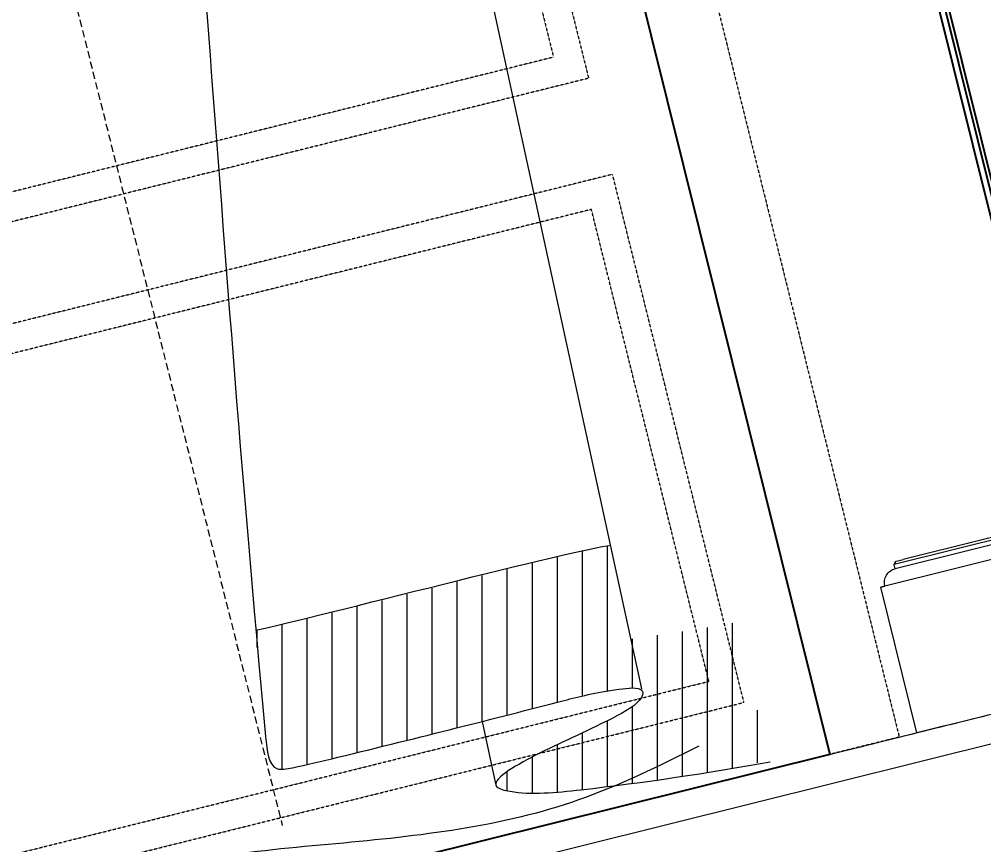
# Model space of a CAD drawing. Header units: inches. Extents: x 122939 to 389145, y 29603 to 529479.
# Drawn here: x 353749 to 354424, y 509291 to 509869 of the extents above; entities that cross this region are included whole.
import ezdxf

# ---------------------------------------------------------------- set-up
doc = ezdxf.new("R2010")
doc.units = ezdxf.units.IN
doc.header["$MEASUREMENT"] = 0
doc.linetypes.add('DASHED', pattern=[0.75, 0.5, -0.25])
doc.linetypes.add('HIDDEN', pattern=[0.375, 0.25, -0.125])
for name, color, linetype, lineweight in [('A-Dim-ID', 9, 'Continuous', 20), ('A-FLOR-TIL1', 6, 'Continuous', 18), ('Fabric', 253, 'Continuous', 0), ('GRC', 41, 'Continuous', 0), ('Marble', 6, 'Continuous', 0)]:
    doc.layers.add(name, color=color, linetype=linetype, lineweight=lineweight)
for name, color, linetype in [('A-Hidden', 8, 'HIDDEN'), ('A-WALL', 7, 'Continuous'), ('gypsum', 31, 'Continuous'), ('Layer7', 8, 'Continuous')]:
    doc.layers.add(name, color=color, linetype=linetype)
doc.styles.add('ST9', font='romans.shx', dxfattribs={"width": 0.8})
doc.dimstyles.new('DIM-20', dxfattribs={"dimscale": 1000, "dimtxt": 0.044, "dimasz": 0.035, "dimexe": 0.022, "dimexo": 0.022, "dimgap": 0.022, "dimtad": 1, "dimdec": 0, "dimzin": 0, "dimdsep": 46, "dimtxsty": 'ST9', "dimblk1": 'ARCHTICK', "dimblk2": 'ARCHTICK', "dimsah": 1, "dimcen": 0.088, "dimdle": 0.04, "dimclrd": 256, "dimclre": 256, "dimclrt": 3, "dimadec": 0, "dimazin": 0, "dimtfac": 1, "dimtdec": 0, "dimtix": 1, "dimtofl": 0, "dimtmove": 1, "dimatfit": 3, "dimldrblk": 'CLOSED', "dimfxl": 1, "dimtolj": 1, "dimtzin": 0, "dimarcsym": 0})

# ---------------------------------------------------------------- blocks, each defined once
blk = doc.blocks.new('win1')
at = {"color": 252, "linetype": 'HIDDEN', "ltscale": 0.5, "elevation": 0}
for points in [[(0, 2848.83), (1150, 2848.83), (1150, -101.17), (0, -101.17)], [(99.59, 2298.59), (1050.41, 2298.59), (1050.41, 398.59), (99.59, 398.59)], [(119.84, 2278.34), (1030.16, 2278.34), (1030.16, 418.83), (119.84, 418.83)], [(99.59, -51.4), (1050.41, -51.4), (1050.41, 329.32), (99.59, 329.32)], [(119.84, -31.15), (1030.16, -31.15), (1030.16, 309.07), (119.84, 309.07)]]:
    blk.add_lwpolyline(points, close=True, dxfattribs=at)
blk.add_lwpolyline([(50, 2798.83), (1100, 2798.83), (1100, -101.17), (50, -101.17), (50, 2798.83), (1100, 2798.83), (1100, -101.17)], dxfattribs=at)
blk = doc.blocks.new('drape wall')
at = {"layer": 'Layer7', "linetype": 'HIDDEN', "lineweight": 0, "ltscale": 20}
blk.add_line((10084.61, -20785.66, 0), (10078.2, -23549.19, 0), dxfattribs=at)
at = {"layer": 'Layer7', "lineweight": 0, "ltscale": 20}
blk.add_spline([(9782.06, -23565.78, 0), (9872.72, -23581.9), (10044.88, -23570.66, 0), (10218.88, -23564.99), (10309.21, -23583.99), (10413.9, -23563.8, 0), (10499.05, -23588.3, 0), (10583.36, -23560.75), (10652.31, -23565.78, 0)], degree=3, dxfattribs=at)
blk = doc.blocks.new('curtain')
at = {"layer": 'Fabric', "lineweight": 0}
h = blk.add_hatch(dxfattribs=at)
h.set_pattern_fill('ANSI31', color=256, scale=140, angle=31.02858)
h.set_pattern_definition([(76.0285767, (-598911.285, -564404.219), (-16.98228466, 4.22516365), [])])
edge = h.paths.add_edge_path()
edge.add_line((1285.36, 176.73), (1283.69, 109.96))
edge.add_spline(control_points=[(1283.69, 109.96), (1326.02, 105.4), (1368.73, 102.23), (1357.77, 103.77)], knot_values=[1456.070777, 1456.070777, 1456.070777, 1456.070777, 1546.846982, 1546.846982, 1546.846982, 1546.846982], degree=3, periodic=0)
edge.add_line((1357.77, 103.77), (1357.77, 9.79))
edge.add_spline(control_points=[(1357.77, 9.79), (1357.77, 3.09), (1343.54, 4.09), (1329.22, 5.17)], knot_values=[1500.032306, 1500.032306, 1500.032306, 1500.032306, 1558.4068, 1558.4068, 1558.4068, 1558.4068], degree=3, periodic=0)
edge.add_spline(control_points=[(1329.22, 5.17), (1294.17, 7.92), (1257.42, 11.62), (1221.15, 16.48), (1219.49, 16.71)], knot_values=[1421.573256, 1421.573256, 1421.573256, 1421.573256, 1496.428438, 1500.032306, 1500.032306, 1500.032306, 1500.032306], degree=3, periodic=0)
edge.add_spline(control_points=[(1219.49, 16.71), (1214.38, 17.42), (1209.31, 18.17), (1204.37, 19.06)], knot_values=[1410.490819, 1410.490819, 1410.490819, 1410.490819, 1421.573256, 1421.573256, 1421.573256, 1421.573256], degree=3, periodic=0)
edge.add_spline(control_points=[(1204.37, 19.06), (1201.51, 19.57), (1198.7, 20.12), (1195.94, 20.74)], knot_values=[1404.092066, 1404.092066, 1404.092066, 1404.092066, 1410.490819, 1410.490819, 1410.490819, 1410.490819], degree=3, periodic=0)
edge.add_spline(control_points=[(1195.94, 20.74), (1193.39, 21.31), (1190.89, 21.93), (1188.46, 22.61)], knot_values=[1398.163563, 1398.163563, 1398.163563, 1398.163563, 1404.092066, 1404.092066, 1404.092066, 1404.092066], degree=3, periodic=0)
edge.add_spline(control_points=[(1188.46, 22.61), (1186.72, 23.1), (1185.03, 23.62), (1183.36, 24.18)], knot_values=[1393.947071, 1393.947071, 1393.947071, 1393.947071, 1398.163563, 1398.163563, 1398.163563, 1398.163563], degree=3, periodic=0)
edge.add_spline(control_points=[(1183.36, 24.18), (1181.56, 24.78), (1179.79, 25.43), (1178.08, 26.13)], knot_values=[1389.362404, 1389.362404, 1389.362404, 1389.362404, 1393.947071, 1393.947071, 1393.947071, 1393.947071], degree=3, periodic=0)
edge.add_spline(control_points=[(1178.08, 26.13), (1177.41, 26.4), (1176.26, 26.89), (1175.14, 27.4), (1174.67, 27.61)], knot_values=[1386.253425, 1386.253425, 1386.253425, 1386.253425, 1388.044529, 1389.362404, 1389.362404, 1389.362404, 1389.362404], degree=3, periodic=0)
edge.add_spline(control_points=[(1174.67, 27.61), (1173.78, 28.03), (1172.92, 28.47), (1172.13, 28.91)], knot_values=[1383.738873, 1383.738873, 1383.738873, 1383.738873, 1386.253425, 1386.253425, 1386.253425, 1386.253425], degree=3, periodic=0)
edge.add_spline(control_points=[(1172.13, 28.91), (1171.71, 29.14), (1171.3, 29.38), (1170.92, 29.62)], knot_values=[1382.400996, 1382.400996, 1382.400996, 1382.400996, 1383.738873, 1383.738873, 1383.738873, 1383.738873], degree=3, periodic=0)
edge.add_spline(control_points=[(1170.92, 29.62), (1170.62, 29.81), (1170.32, 30.01), (1170.05, 30.2)], knot_values=[1381.317227, 1381.317227, 1381.317227, 1381.317227, 1382.400996, 1382.400996, 1382.400996, 1382.400996], degree=3, periodic=0)
edge.add_spline(control_points=[(1170.05, 30.2), (1169.77, 30.4), (1169.5, 30.61), (1169.26, 30.81)], knot_values=[1380.205093, 1380.205093, 1380.205093, 1380.205093, 1381.317227, 1381.317227, 1381.317227, 1381.317227], degree=3, periodic=0)
edge.add_spline(control_points=[(1169.26, 30.81), (1169.09, 30.96), (1168.92, 31.1), (1168.77, 31.25)], knot_values=[1379.403364, 1379.403364, 1379.403364, 1379.403364, 1380.205093, 1380.205093, 1380.205093, 1380.205093], degree=3, periodic=0)
edge.add_spline(control_points=[(1168.77, 31.25), (1168.67, 31.35), (1168.57, 31.45), (1168.48, 31.55)], knot_values=[1378.844571, 1378.844571, 1378.844571, 1378.844571, 1379.403364, 1379.403364, 1379.403364, 1379.403364], degree=3, periodic=0)
edge.add_spline(control_points=[(1168.48, 31.55), (1168.4, 31.64), (1168.32, 31.73), (1168.25, 31.82)], knot_values=[1378.366934, 1378.366934, 1378.366934, 1378.366934, 1378.844571, 1378.844571, 1378.844571, 1378.844571], degree=3, periodic=0)
edge.add_spline(control_points=[(1168.25, 31.82), (1168.19, 31.89), (1168.13, 31.97), (1168.07, 32.05)], knot_values=[1377.93561, 1377.93561, 1377.93561, 1377.93561, 1378.366934, 1378.366934, 1378.366934, 1378.366934], degree=3, periodic=0)
edge.add_spline(control_points=[(1168.07, 32.05), (1168.03, 32.12), (1167.98, 32.19), (1167.94, 32.26)], knot_values=[1377.557999, 1377.557999, 1377.557999, 1377.557999, 1377.93561, 1377.93561, 1377.93561, 1377.93561], degree=3, periodic=0)
edge.add_spline(control_points=[(1167.94, 32.26), (1167.94, 32.26), (1167.89, 32.34), (1167.85, 32.41), (1167.82, 32.48)], knot_values=[1377.159721, 1377.159721, 1377.159721, 1377.159721, 1377.183616, 1377.557999, 1377.557999, 1377.557999, 1377.557999], degree=3, periodic=0)
edge.add_spline(control_points=[(1167.82, 32.48), (1167.79, 32.54), (1167.76, 32.6), (1167.73, 32.66)], knot_values=[1376.816061, 1376.816061, 1376.816061, 1376.816061, 1377.159721, 1377.159721, 1377.159721, 1377.159721], degree=3, periodic=0)
edge.add_spline(control_points=[(1167.73, 32.66), (1167.71, 32.72), (1167.69, 32.77), (1167.67, 32.83)], knot_values=[1376.516722, 1376.516722, 1376.516722, 1376.516722, 1376.816061, 1376.816061, 1376.816061, 1376.816061], degree=3, periodic=0)
edge.add_spline(control_points=[(1167.67, 32.83), (1167.65, 32.88), (1167.63, 32.92), (1167.62, 32.97)], knot_values=[1376.251142, 1376.251142, 1376.251142, 1376.251142, 1376.516722, 1376.516722, 1376.516722, 1376.516722], degree=3, periodic=0)
edge.add_spline(control_points=[(1167.62, 32.97), (1167.6, 33.04), (1167.58, 33.11), (1167.57, 33.18)], knot_values=[1375.874075, 1375.874075, 1375.874075, 1375.874075, 1376.251142, 1376.251142, 1376.251142, 1376.251142], degree=3, periodic=0)
edge.add_spline(control_points=[(1167.57, 33.18), (1167.56, 33.23), (1167.55, 33.27), (1167.55, 33.32)], knot_values=[1375.607746, 1375.607746, 1375.607746, 1375.607746, 1375.874075, 1375.874075, 1375.874075, 1375.874075], degree=3, periodic=0)
edge.add_spline(control_points=[(1167.55, 33.32), (1167.54, 33.39), (1167.53, 33.46), (1167.53, 33.53)], knot_values=[1375.231716, 1375.231716, 1375.231716, 1375.231716, 1375.607746, 1375.607746, 1375.607746, 1375.607746], degree=3, periodic=0)
edge.add_spline(control_points=[(1167.53, 33.53), (1167.53, 33.58), (1167.52, 33.62), (1167.52, 33.67)], knot_values=[1374.964713, 1374.964713, 1374.964713, 1374.964713, 1375.231716, 1375.231716, 1375.231716, 1375.231716], degree=3, periodic=0)
edge.add_spline(control_points=[(1167.52, 33.67), (1167.53, 33.72), (1167.53, 33.77), (1167.53, 33.82)], knot_values=[1374.685963, 1374.685963, 1374.685963, 1374.685963, 1374.964713, 1374.964713, 1374.964713, 1374.964713], degree=3, periodic=0)
edge.add_spline(control_points=[(1167.53, 33.82), (1167.54, 33.89), (1167.55, 33.95), (1167.56, 34.02)], knot_values=[1374.321852, 1374.321852, 1374.321852, 1374.321852, 1374.685963, 1374.685963, 1374.685963, 1374.685963], degree=3, periodic=0)
edge.add_spline(control_points=[(1167.56, 34.02), (1167.56, 34.07), (1167.57, 34.12), (1167.58, 34.16)], knot_values=[1374.055832, 1374.055832, 1374.055832, 1374.055832, 1374.321852, 1374.321852, 1374.321852, 1374.321852], degree=3, periodic=0)
edge.add_spline(control_points=[(1167.58, 34.16), (1167.6, 34.23), (1167.62, 34.3), (1167.64, 34.37)], knot_values=[1373.67938, 1373.67938, 1373.67938, 1373.67938, 1374.055832, 1374.055832, 1374.055832, 1374.055832], degree=3, periodic=0)
edge.add_spline(control_points=[(1167.64, 34.37), (1167.64, 34.38), (1167.64, 34.39), (1167.65, 34.4)], knot_values=[1373.614685, 1373.614685, 1373.614685, 1373.614685, 1373.67938, 1373.67938, 1373.67938, 1373.67938], degree=3, periodic=0)
edge.add_spline(control_points=[(1167.65, 34.4), (1167.66, 34.44), (1167.67, 34.47), (1167.69, 34.51)], knot_values=[1373.412593, 1373.412593, 1373.412593, 1373.412593, 1373.614685, 1373.614685, 1373.614685, 1373.614685], degree=3, periodic=0)
edge.add_spline(control_points=[(1167.69, 34.51), (1167.74, 34.65), (1167.8, 34.79), (1167.87, 34.93)], knot_values=[1372.636593, 1372.636593, 1372.636593, 1372.636593, 1373.412593, 1373.412593, 1373.412593, 1373.412593], degree=3, periodic=0)
edge.add_spline(control_points=[(1167.87, 34.93), (1167.91, 34.99), (1167.95, 35.06), (1167.99, 35.13)], knot_values=[1372.261034, 1372.261034, 1372.261034, 1372.261034, 1372.636593, 1372.636593, 1372.636593, 1372.636593], degree=3, periodic=0)
edge.add_spline(control_points=[(1167.99, 35.13), (1168.05, 35.22), (1168.11, 35.32), (1168.18, 35.41)], knot_values=[1371.728093, 1371.728093, 1371.728093, 1371.728093, 1372.261034, 1372.261034, 1372.261034, 1372.261034], degree=3, periodic=0)
edge.add_spline(control_points=[(1168.18, 35.41), (1168.25, 35.51), (1168.33, 35.61), (1168.42, 35.71)], knot_values=[1371.163843, 1371.163843, 1371.163843, 1371.163843, 1371.728093, 1371.728093, 1371.728093, 1371.728093], degree=3, periodic=0)
edge.add_spline(control_points=[(1168.42, 35.71), (1168.5, 35.81), (1168.58, 35.9), (1168.67, 36)], knot_values=[1370.630411, 1370.630411, 1370.630411, 1370.630411, 1371.163843, 1371.163843, 1371.163843, 1371.163843], degree=3, periodic=0)
edge.add_spline(control_points=[(1168.67, 36), (1168.79, 36.13), (1168.93, 36.26), (1169.07, 36.39)], knot_values=[1369.893254, 1369.893254, 1369.893254, 1369.893254, 1370.630411, 1370.630411, 1370.630411, 1370.630411], degree=3, periodic=0)
edge.add_spline(control_points=[(1169.07, 36.39), (1169.18, 36.48), (1169.29, 36.58), (1169.41, 36.68)], knot_values=[1369.343004, 1369.343004, 1369.343004, 1369.343004, 1369.893254, 1369.893254, 1369.893254, 1369.893254], degree=3, periodic=0)
edge.add_spline(control_points=[(1169.41, 36.68), (1169.81, 37.01), (1170.28, 37.35), (1170.81, 37.68)], knot_values=[1367.417099, 1367.417099, 1367.417099, 1367.417099, 1369.343004, 1369.343004, 1369.343004, 1369.343004], degree=3, periodic=0)
edge.add_spline(control_points=[(1170.81, 37.68), (1171.24, 37.95), (1171.7, 38.22), (1172.2, 38.49)], knot_values=[1365.842607, 1365.842607, 1365.842607, 1365.842607, 1367.417099, 1367.417099, 1367.417099, 1367.417099], degree=3, periodic=0)
edge.add_spline(control_points=[(1172.2, 38.49), (1172.92, 38.88), (1173.71, 39.26), (1174.56, 39.64)], knot_values=[1363.57521, 1363.57521, 1363.57521, 1363.57521, 1365.842607, 1365.842607, 1365.842607, 1365.842607], degree=3, periodic=0)
edge.add_spline(control_points=[(1174.56, 39.64), (1175.73, 40.16), (1177.01, 40.67), (1178.39, 41.17)], knot_values=[1360.453751, 1360.453751, 1360.453751, 1360.453751, 1363.57521, 1363.57521, 1363.57521, 1363.57521], degree=3, periodic=0)
edge.add_spline(control_points=[(1178.39, 41.17), (1179.75, 41.67), (1181.2, 42.16), (1182.71, 42.63)], knot_values=[1357.364097, 1357.364097, 1357.364097, 1357.364097, 1360.453751, 1360.453751, 1360.453751, 1360.453751], degree=3, periodic=0)
edge.add_spline(control_points=[(1182.71, 42.63), (1187.88, 44.26), (1195.98, 46.32), (1203.78, 48.06), (1205.86, 48.51)], knot_values=[1342.987846, 1342.987846, 1342.987846, 1342.987846, 1353.513799, 1357.364097, 1357.364097, 1357.364097, 1357.364097], degree=3, periodic=0)
edge.add_spline(control_points=[(1205.86, 48.51), (1210.2, 49.45), (1214.49, 50.32), (1218.8, 51.18)], knot_values=[1334.92961, 1334.92961, 1334.92961, 1334.92961, 1342.987846, 1342.987846, 1342.987846, 1342.987846], degree=3, periodic=0)
edge.add_spline(control_points=[(1218.8, 51.18), (1226.87, 52.77), (1235.02, 54.31), (1243.76, 56.15)], knot_values=[1319.83597, 1319.83597, 1319.83597, 1319.83597, 1334.92961, 1334.92961, 1334.92961, 1334.92961], degree=3, periodic=0)
edge.add_spline(control_points=[(1243.76, 56.15), (1247.56, 56.95), (1251.48, 57.81), (1255.55, 58.75)], knot_values=[1313.27092, 1313.27092, 1313.27092, 1313.27092, 1319.83597, 1319.83597, 1319.83597, 1319.83597], degree=3, periodic=0)
edge.add_spline(control_points=[(1255.55, 58.75), (1256.26, 58.92), (1258.22, 59.38), (1260.22, 59.86), (1261.49, 60.17)], knot_values=[1310.126297, 1310.126297, 1310.126297, 1310.126297, 1311.281245, 1313.27092, 1313.27092, 1313.27092, 1313.27092], degree=3, periodic=0)
edge.add_spline(control_points=[(1261.49, 60.17), (1263.44, 60.66), (1265.38, 61.17), (1267.26, 61.73)], knot_values=[1307.055391, 1307.055391, 1307.055391, 1307.055391, 1310.126297, 1310.126297, 1310.126297, 1310.126297], degree=3, periodic=0)
edge.add_spline(control_points=[(1267.26, 61.73), (1268.92, 62.22), (1270.53, 62.74), (1272.04, 63.29)], knot_values=[1304.344717, 1304.344717, 1304.344717, 1304.344717, 1307.055391, 1307.055391, 1307.055391, 1307.055391], degree=3, periodic=0)
edge.add_spline(control_points=[(1272.04, 63.29), (1272.95, 63.63), (1273.82, 63.97), (1274.65, 64.34)], knot_values=[1302.723586, 1302.723586, 1302.723586, 1302.723586, 1304.344717, 1304.344717, 1304.344717, 1304.344717], degree=3, periodic=0)
edge.add_spline(control_points=[(1274.65, 64.34), (1275.21, 64.58), (1275.75, 64.83), (1276.26, 65.09)], knot_values=[1301.629677, 1301.629677, 1301.629677, 1301.629677, 1302.723586, 1302.723586, 1302.723586, 1302.723586], degree=3, periodic=0)
edge.add_spline(control_points=[(1276.26, 65.09), (1276.67, 65.29), (1277.06, 65.5), (1277.43, 65.71)], knot_values=[1300.776529, 1300.776529, 1300.776529, 1300.776529, 1301.629677, 1301.629677, 1301.629677, 1301.629677], degree=3, periodic=0)
edge.add_spline(control_points=[(1277.43, 65.71), (1277.86, 65.95), (1278.26, 66.2), (1278.65, 66.45)], knot_values=[1299.810409, 1299.810409, 1299.810409, 1299.810409, 1300.776529, 1300.776529, 1300.776529, 1300.776529], degree=3, periodic=0)
edge.add_spline(control_points=[(1278.65, 66.45), (1278.95, 66.65), (1279.24, 66.85), (1279.52, 67.06)], knot_values=[1299.050641, 1299.050641, 1299.050641, 1299.050641, 1299.810409, 1299.810409, 1299.810409, 1299.810409], degree=3, periodic=0)
edge.add_spline(control_points=[(1279.52, 67.06), (1279.81, 67.27), (1280.08, 67.49), (1280.34, 67.72)], knot_values=[1298.257898, 1298.257898, 1298.257898, 1298.257898, 1299.050641, 1299.050641, 1299.050641, 1299.050641], degree=3, periodic=0)
edge.add_spline(control_points=[(1280.86, 68.21), (1281.02, 68.36), (1281.17, 68.52), (1281.31, 68.68)], knot_values=[1297.160861, 1297.160861, 1297.160861, 1297.160861, 1297.692277, 1297.692277, 1297.692277, 1297.692277], degree=3, periodic=0)
edge.add_spline(control_points=[(1281.6, 69.02), (1281.73, 69.19), (1281.85, 69.35), (1281.96, 69.52)], knot_values=[1296.256701, 1296.256701, 1296.256701, 1296.256701, 1296.785199, 1296.785199, 1296.785199, 1296.785199], degree=3, periodic=0)
edge.add_spline(control_points=[(1282.19, 69.88), (1282.26, 70), (1282.32, 70.12), (1282.38, 70.24)], knot_values=[1295.496576, 1295.496576, 1295.496576, 1295.496576, 1295.876223, 1295.876223, 1295.876223, 1295.876223], degree=3, periodic=0)
edge.add_spline(control_points=[(1282.66, 70.9), (1282.7, 71.01), (1282.74, 71.12), (1282.76, 71.23)], knot_values=[1294.457047, 1294.457047, 1294.457047, 1294.457047, 1294.807337, 1294.807337, 1294.807337, 1294.807337], degree=3, periodic=0)
edge.add_spline(control_points=[(1282.88, 72.16), (1282.88, 72.3), (1282.87, 72.43), (1282.85, 72.57)], knot_values=[1292.999211, 1292.999211, 1292.999211, 1292.999211, 1293.453899, 1293.453899, 1293.453899, 1293.453899], degree=3, periodic=0)
edge.add_spline(control_points=[(1282.7, 73.11), (1282.66, 73.22), (1282.6, 73.34), (1282.53, 73.46), (1282.52, 73.48)], knot_values=[1291.901842, 1291.901842, 1291.901842, 1291.901842, 1292.278947, 1292.356295, 1292.356295, 1292.356295, 1292.356295], degree=3, periodic=0)
edge.add_spline(control_points=[(1281.97, 74.16), (1281.9, 74.22), (1281.82, 74.29), (1281.75, 74.35)], knot_values=[1290.710576, 1290.710576, 1290.710576, 1290.710576, 1290.993874, 1290.993874, 1290.993874, 1290.993874], degree=3, periodic=0)
edge.add_spline(control_points=[(1281.17, 74.77), (1281.04, 74.85), (1280.9, 74.93), (1280.76, 75.01)], knot_values=[1289.669335, 1289.669335, 1289.669335, 1289.669335, 1290.069134, 1290.069134, 1290.069134, 1290.069134], degree=3, periodic=0)
edge.add_spline(control_points=[(1280.33, 75.22), (1280.13, 75.32), (1279.91, 75.42), (1279.69, 75.51)], knot_values=[1288.764186, 1288.764186, 1288.764186, 1288.764186, 1289.292826, 1289.292826, 1289.292826, 1289.292826], degree=3, periodic=0)
edge.add_spline(control_points=[(1279.69, 75.51), (1279.45, 75.6), (1279.19, 75.7), (1278.93, 75.79)], knot_values=[1288.196208, 1288.196208, 1288.196208, 1288.196208, 1288.764186, 1288.764186, 1288.764186, 1288.764186], degree=3, periodic=0)
edge.add_spline(control_points=[(1278.93, 75.79), (1278.57, 75.91), (1278.19, 76.03), (1277.79, 76.14)], knot_values=[1287.413353, 1287.413353, 1287.413353, 1287.413353, 1288.196208, 1288.196208, 1288.196208, 1288.196208], degree=3, periodic=0)
edge.add_spline(control_points=[(1277.79, 76.14), (1277.22, 76.3), (1276.62, 76.45), (1275.99, 76.59)], knot_values=[1286.285173, 1286.285173, 1286.285173, 1286.285173, 1287.413353, 1287.413353, 1287.413353, 1287.413353], degree=3, periodic=0)
edge.add_spline(control_points=[(1275.99, 76.59), (1274.83, 76.84), (1273.58, 77.05), (1272.3, 77.24)], knot_values=[1284.203827, 1284.203827, 1284.203827, 1284.203827, 1286.285173, 1286.285173, 1286.285173, 1286.285173], degree=3, periodic=0)
edge.add_spline(control_points=[(1272.3, 77.24), (1270.64, 77.48), (1268.73, 77.7), (1266.89, 77.9), (1266.69, 77.92)], knot_values=[1281.190608, 1281.190608, 1281.190608, 1281.190608, 1283.889251, 1284.203827, 1284.203827, 1284.203827, 1284.203827], degree=3, periodic=0)
edge.add_spline(control_points=[(1266.69, 77.92), (1263.67, 78.25), (1260.83, 78.51), (1258.16, 78.72)], knot_values=[1276.214963, 1276.214963, 1276.214963, 1276.214963, 1281.190608, 1281.190608, 1281.190608, 1281.190608], degree=3, periodic=0)
edge.add_spline(control_points=[(1258.16, 78.72), (1254.35, 79.02), (1250.87, 79.22), (1247.61, 79.35)], knot_values=[1269.137724, 1269.137724, 1269.137724, 1269.137724, 1276.214963, 1276.214963, 1276.214963, 1276.214963], degree=3, periodic=0)
edge.add_spline(control_points=[(1247.61, 79.35), (1245.68, 79.42), (1243.84, 79.47), (1242.04, 79.51)], knot_values=[1264.963739, 1264.963739, 1264.963739, 1264.963739, 1269.137724, 1269.137724, 1269.137724, 1269.137724], degree=3, periodic=0)
edge.add_spline(control_points=[(1242.04, 79.51), (1237.18, 79.6), (1222.46, 79.46), (1207.65, 79.34), (1197.21, 79.27)], knot_values=[1227.513987, 1227.513987, 1227.513987, 1227.513987, 1238.845398, 1264.963739, 1264.963739, 1264.963739, 1264.963739], degree=3, periodic=0)
edge.add_spline(control_points=[(1197.21, 79.27), (1187.96, 79.2), (1178.61, 79.15), (1169.14, 79.1)], knot_values=[1204.355816, 1204.355816, 1204.355816, 1204.355816, 1227.513987, 1227.513987, 1227.513987, 1227.513987], degree=3, periodic=0)
edge.add_spline(control_points=[(1169.14, 79.1), (1167.7, 79.1), (1166.26, 79.09), (1164.82, 79.08)], knot_values=[1200.84858, 1200.84858, 1200.84858, 1200.84858, 1204.355816, 1204.355816, 1204.355816, 1204.355816], degree=3, periodic=0)
edge.add_spline(control_points=[(1164.82, 79.08), (1150.18, 79.02), (1135.21, 78.99), (1119.74, 78.99)], knot_values=[1165.230618, 1165.230618, 1165.230618, 1165.230618, 1200.84858, 1200.84858, 1200.84858, 1200.84858], degree=3, periodic=0)
edge.add_spline(control_points=[(1119.74, 78.99), (1108.94, 79), (1097.89, 79.02), (1086.53, 79.07)], knot_values=[1140.351102, 1140.351102, 1140.351102, 1140.351102, 1165.230618, 1165.230618, 1165.230618, 1165.230618], degree=3, periodic=0)
edge.add_spline(control_points=[(1086.53, 79.07), (1079.43, 79.1), (1069.29, 79.16), (1058.89, 79.23), (1055.92, 79.26)], knot_values=[1118.495019, 1118.495019, 1118.495019, 1118.495019, 1134.057988, 1140.351102, 1140.351102, 1140.351102, 1140.351102], degree=3, periodic=0)
edge.add_spline(control_points=[(1055.92, 79.26), (1051.66, 79.3), (1047.43, 79.35), (1043.36, 79.43)], knot_values=[1109.480542, 1109.480542, 1109.480542, 1109.480542, 1118.495019, 1118.495019, 1118.495019, 1118.495019], degree=3, periodic=0)
edge.add_spline(control_points=[(1043.36, 79.43), (1039.56, 79.51), (1034.3, 79.64), (1029.52, 79.85), (1028.16, 79.97)], knot_values=[1097.384348, 1097.384348, 1097.384348, 1097.384348, 1105.823866, 1109.480542, 1109.480542, 1109.480542, 1109.480542], degree=3, periodic=0)
edge.add_spline(control_points=[(1028.16, 79.97), (1027.66, 80.02), (1027.17, 80.07), (1026.69, 80.14)], knot_values=[1096.025418, 1096.025418, 1096.025418, 1096.025418, 1097.384348, 1097.384348, 1097.384348, 1097.384348], degree=3, periodic=0)
edge.add_spline(control_points=[(1026.69, 80.14), (1026.11, 80.22), (1025.55, 80.32), (1025.02, 80.44)], knot_values=[1094.37099, 1094.37099, 1094.37099, 1094.37099, 1096.025418, 1096.025418, 1096.025418, 1096.025418], degree=3, periodic=0)
edge.add_spline(control_points=[(1025.02, 80.44), (1024.67, 80.52), (1024.34, 80.61), (1024.01, 80.71)], knot_values=[1093.295321, 1093.295321, 1093.295321, 1093.295321, 1094.37099, 1094.37099, 1094.37099, 1094.37099], degree=3, periodic=0)
edge.add_spline(control_points=[(1024.01, 80.71), (1023.79, 80.78), (1023.57, 80.85), (1023.35, 80.93)], knot_values=[1092.539327, 1092.539327, 1092.539327, 1092.539327, 1093.295321, 1093.295321, 1093.295321, 1093.295321], degree=3, periodic=0)
edge.add_spline(control_points=[(1023.35, 80.93), (1023.12, 81.02), (1022.91, 81.11), (1022.69, 81.21)], knot_values=[1091.742904, 1091.742904, 1091.742904, 1091.742904, 1092.539327, 1092.539327, 1092.539327, 1092.539327], degree=3, periodic=0)
edge.add_spline(control_points=[(1022.69, 81.21), (1022.49, 81.3), (1022.3, 81.4), (1022.11, 81.51)], knot_values=[1090.989368, 1090.989368, 1090.989368, 1090.989368, 1091.742904, 1091.742904, 1091.742904, 1091.742904], degree=3, periodic=0)
edge.add_spline(control_points=[(1022.11, 81.51), (1021.98, 81.59), (1021.86, 81.66), (1021.73, 81.75)], knot_values=[1090.460715, 1090.460715, 1090.460715, 1090.460715, 1090.989368, 1090.989368, 1090.989368, 1090.989368], degree=3, periodic=0)
edge.add_spline(control_points=[(1021.73, 81.75), (1021.71, 81.76), (1021.41, 81.97), (1021.13, 82.19), (1020.9, 82.41)], knot_values=[1089.174672, 1089.174672, 1089.174672, 1089.174672, 1089.292022, 1090.460715, 1090.460715, 1090.460715, 1090.460715], degree=3, periodic=0)
edge.add_spline(control_points=[(1020.9, 82.41), (1020.79, 82.51), (1020.69, 82.61), (1020.59, 82.72)], knot_values=[1088.646223, 1088.646223, 1088.646223, 1088.646223, 1089.174672, 1089.174672, 1089.174672, 1089.174672], degree=3, periodic=0)
edge.add_spline(control_points=[(1020.59, 82.72), (1020.45, 82.87), (1020.31, 83.03), (1020.19, 83.19)], knot_values=[1087.891051, 1087.891051, 1087.891051, 1087.891051, 1088.646223, 1088.646223, 1088.646223, 1088.646223], degree=3, periodic=0)
edge.add_spline(control_points=[(1020.19, 83.19), (1020.1, 83.31), (1020.01, 83.43), (1019.93, 83.55)], knot_values=[1087.358073, 1087.358073, 1087.358073, 1087.358073, 1087.891051, 1087.891051, 1087.891051, 1087.891051], degree=3, periodic=0)
edge.add_spline(control_points=[(1019.93, 83.55), (1019.81, 83.72), (1019.7, 83.9), (1019.59, 84.09)], knot_values=[1086.608544, 1086.608544, 1086.608544, 1086.608544, 1087.358073, 1087.358073, 1087.358073, 1087.358073], degree=3, periodic=0)
edge.add_spline(control_points=[(1019.59, 84.09), (1019.52, 84.22), (1019.45, 84.35), (1019.38, 84.49)], knot_values=[1086.071254, 1086.071254, 1086.071254, 1086.071254, 1086.608544, 1086.608544, 1086.608544, 1086.608544], degree=3, periodic=0)
edge.add_spline(control_points=[(1019.38, 84.49), (1019.28, 84.68), (1019.19, 84.88), (1019.11, 85.08)], knot_values=[1085.331333, 1085.331333, 1085.331333, 1085.331333, 1086.071254, 1086.071254, 1086.071254, 1086.071254], degree=3, periodic=0)
edge.add_spline(control_points=[(1019.11, 85.08), (1019.02, 85.31), (1018.93, 85.53), (1018.86, 85.77)], knot_values=[1084.523476, 1084.523476, 1084.523476, 1084.523476, 1085.331333, 1085.331333, 1085.331333, 1085.331333], degree=3, periodic=0)
edge.add_spline(control_points=[(1018.86, 85.77), (1018.78, 85.98), (1018.72, 86.2), (1018.66, 86.43)], knot_values=[1083.77592, 1083.77592, 1083.77592, 1083.77592, 1084.523476, 1084.523476, 1084.523476, 1084.523476], degree=3, periodic=0)
edge.add_spline(control_points=[(1018.66, 86.43), (1018.57, 86.76), (1018.49, 87.09), (1018.42, 87.44)], knot_values=[1082.703896, 1082.703896, 1082.703896, 1082.703896, 1083.77592, 1083.77592, 1083.77592, 1083.77592], degree=3, periodic=0)
edge.add_spline(control_points=[(1018.42, 87.44), (1018.35, 87.8), (1018.3, 88.17), (1018.25, 88.55)], knot_values=[1081.584807, 1081.584807, 1081.584807, 1081.584807, 1082.703896, 1082.703896, 1082.703896, 1082.703896], degree=3, periodic=0)
edge.add_spline(control_points=[(1018.25, 88.55), (1018.18, 89.09), (1018.13, 89.66), (1018.1, 90.24)], knot_values=[1079.992526, 1079.992526, 1079.992526, 1079.992526, 1081.584807, 1081.584807, 1081.584807, 1081.584807], degree=3, periodic=0)
edge.add_spline(control_points=[(1018.1, 90.24), (1018.07, 90.79), (1018.05, 91.36), (1018.05, 91.94)], knot_values=[1078.480635, 1078.480635, 1078.480635, 1078.480635, 1079.992526, 1079.992526, 1079.992526, 1079.992526], degree=3, periodic=0)
edge.add_spline(control_points=[(1018.05, 91.94), (1018.06, 92.73), (1018.08, 93.55), (1018.13, 94.39)], knot_values=[1076.420103, 1076.420103, 1076.420103, 1076.420103, 1078.480635, 1078.480635, 1078.480635, 1078.480635], degree=3, periodic=0)
edge.add_spline(control_points=[(1018.13, 94.39), (1018.22, 95.79), (1018.36, 97.25), (1018.54, 98.75)], knot_values=[1072.975179, 1072.975179, 1072.975179, 1072.975179, 1076.420103, 1076.420103, 1076.420103, 1076.420103], degree=3, periodic=0)
edge.add_spline(control_points=[(1018.54, 98.75), (1018.81, 101), (1021.74, 120.5), (1024.66, 140.05), (1027.23, 157.3)], knot_values=[1029.628124, 1029.628124, 1029.628124, 1029.628124, 1034.80003, 1072.975179, 1072.975179, 1072.975179, 1072.975179], degree=3, periodic=0)
edge.add_spline(control_points=[(1027.23, 157.3), (1028.35, 164.76), (1029.46, 172.24), (1030.57, 179.71)], knot_values=[1013.102054, 1013.102054, 1013.102054, 1013.102054, 1029.628124, 1029.628124, 1029.628124, 1029.628124], degree=3, periodic=0)
edge.add_spline(control_points=[(1030.57, 179.71), (1045.66, 178.93), (1056.48, 178.47), (1132.32, 177.81), (1204.88, 178.22), (1266.72, 178.81), (1284.71, 176.8), (1285.36, 176.73)], knot_values=[1097.377585, 1097.377585, 1097.377585, 1097.377585, 1101.041024, 1124.788132, 1253.632328, 1281.505184, 1282.551069, 1282.551069, 1282.551069, 1282.551069], degree=3, periodic=0)
at = {"layer": 'Fabric', "lineweight": 0, "elevation": 0}
for points in [[(1282.8, 74.31), (1312.16, 1056.93)], [(1167.65, 34.4), (1169.14, 79.1)]]:
    blk.add_lwpolyline(points, dxfattribs=at)
at = {"layer": 'Fabric', "lineweight": 0}
blk.add_open_spline([(1182.12, 1133.1, 0), (1126.74, 717.27, 0), (1076.06, 481.52, 0), (1015.73, 80.56, 0), (1036.93, 79.41, 0), (1116.18, 78.72, 0), (1188.73, 79.13, 0), (1254.27, 79.76, 0), (1284.45, 75.73, 0), (1281.05, 65.15, 0), (1243.45, 55.23, 0), (1203.33, 49.23, 0), (1158.62, 36.13, 0), (1185.2, 21.61, 0), (1250.84, 11.83, 0), (1313.23, 6.09, 0), (1357.77, 3.09, 0)], degree=3, knots=[209.258227, 209.258227, 209.258227, 209.258227, 1067.803273, 1090.343366, 1101.041024, 1124.788132, 1253.632328, 1281.505184, 1291.97919, 1296.93529, 1312.115972, 1346.838143, 1377.534104, 1387.5713, 1425.177123, 1520.355421, 1520.355421, 1520.355421, 1520.355421], dxfattribs=at)
blk.add_open_spline([(1030.96, 179.24, 0), (1073.59, 178.01, 0), (1263.47, 180.29, 0), (1286.03, 176.98, 0)], degree=3, dxfattribs=at)
blk = doc.blocks.new('_ARCHTICK')
at = {"color": 0, "linetype": 'ByBlock', "const_width": 0.15}
blk.add_lwpolyline([(-0.5, -0.5), (0.5, 0.5)], dxfattribs=at)
blk = doc.blocks.new('*D167')
at = {"layer": 'A-Dim-ID', "lineweight": -2, "transparency": 16777216}
for p, q in [((354373.31, 511326.95), (354113.61, 511262.33)), ((354125.3, 511306.46), (354603.39, 509384.88)), ((354579.06, 509420.05), (354572.38, 509418.38))]:
    blk.add_line(p, q, dxfattribs=at)
at = {"layer": 'Defpoints', "color": 0, "transparency": 16777216}
for p in [(354394.66, 511332.26, 0), (354593.73, 509423.7), (354600.41, 509425.36, 0)]:
    blk.add_point(p, dxfattribs=at)
at = {"layer": 'A-Dim-ID', "lineweight": -2, "transparency": 16777216, "xscale": 35, "yscale": 35, "zscale": 35}
for p, rotation in [((354134.96, 511267.65), 103.9714232829857), ((354593.73, 509423.7), 283.9714232829857)]:
    blk.add_blockref('_ARCHTICK', p, dxfattribs=dict(at, rotation=rotation))
at = {"layer": 'A-Dim-ID', "color": 3, "transparency": 16777216, "insert": (354266.96, 510372.62), "char_height": 44, "attachment_point": 5, "rotation": 103.97142, "style": 'ST9'}
blk.add_mtext('\\A1;1900', dxfattribs=at)
blk = doc.blocks.new('_CLOSED')
at = {"color": 0, "linetype": 'ByBlock'}
for p, q in [((-1, 0.167), (0, 0)), ((-1, 0.167), (-1, -0.167)), ((0, 0), (-1, -0.167)), ((0, 0), (-1, 0))]:
    blk.add_line(p, q, dxfattribs=at)

msp = doc.modelspace()

# ---------------------------------------------------------------- linework, layer by layer
at = {"layer": 'A-FLOR-TIL1'}
for p, q in [((350111.753, 508308.588, 0), (355313.238, 509602.709, 0)), ((350116.582, 508289.18, 0), (355318.067, 509583.3, 0))]:
    msp.add_line(p, q, dxfattribs=at)
at = {"layer": 'A-Hidden', "linetype": 'DASHED', "lineweight": 0, "ltscale": 10}
msp.add_line((349611.102, 508184.027, 0), (357525.084, 510153.012, 0), dxfattribs=at)
at = {"layer": 'A-WALL', "elevation": 0}
msp.add_lwpolyline([(352613.787, 511847.351), (353632.724, 512100.861), (354315.991, 509354.595), (353297.054, 509101.086)], close=True, dxfattribs=at)
at = {"layer": 'gypsum', "elevation": 0}
for points in [[(354293.066, 510275.105), (354979.781, 510445.958), (355143.672, 509787.228), (354456.957, 509616.374)], [(354298.322, 510271.943), (354976.619, 510440.702), (355138.416, 509790.389), (354460.119, 509621.63)], [(354301.139, 510270.249), (354974.925, 510437.886), (355135.599, 509792.084), (354461.813, 509624.447)]]:
    msp.add_lwpolyline(points, close=True, dxfattribs=at)
at = {"layer": 'Marble'}
for points, elevation in [([(355258.547, 509710.699), (354360.985, 509487.387)], -0.006), ([(355260.005, 509713.123), (354367.295, 509491.018)], -0.006), ([(355259.248, 509707.782), (354361.71, 509484.476)], -0.006), ([(355249.07, 509694.945), (354351.508, 509471.633)], -0.006), ([(354364.384, 509490.294), (354367.295, 509491.018)], -0.001)]:
    msp.add_lwpolyline(points, dxfattribs=dict(at, elevation=elevation))
at = {"layer": 'Marble', "elevation": -0.001}
msp.add_lwpolyline([(354396.268, 509374.568), (354376.859, 509369.739), (354351.508, 509471.633), (354354.42, 509472.357, -0.4148161), (354361.71, 509484.476), (354360.985, 509487.387), (354362.443, 509489.811), (354364.384, 509490.294)], format="xyb", dxfattribs=at)

# ---------------------------------------------------------------- block references
at = {"rotation": 13.97142328298568}
msp.add_blockref('curtain', (352957.435, 509018.612, 0), dxfattribs=at)
at = {"layer": 'GRC', "rotation": 13.97142328298565}
msp.add_blockref('win1', (353224.107, 509187.187, 0), dxfattribs=at)
at = {"layer": 'GRC', "xscale": -1, "rotation": 13.97142328298562}
msp.add_blockref('drape wall', (358027.315, 534590.626, 0), dxfattribs=at)

# ---------------------------------------------------------------- dimensions: what is measured, and where the dimension line sits
at = {"layer": 'A-Dim-ID'}
dim = msp.add_linear_dim(base=(354593.728, 509423.696, 0), p1=(354394.659, 511332.259, 0), p2=(354600.405, 509425.357, 0), angle=103.971423, dimstyle='DIM-20', dxfattribs=at)
dim.commit()
dim.dimension.update_dxf_attribs({"geometry": '*D167', "text_midpoint": (354309.654, 510383.241, 0), "dimtype": 160})

doc.saveas('drawing.dxf')
